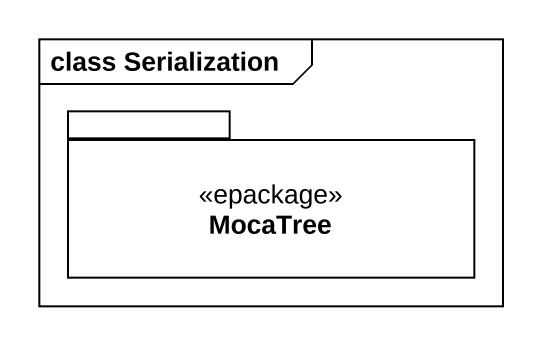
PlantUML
@startuml
mainframe class Serialization
package MocaTree <<epackage>> {
}
@enduml
